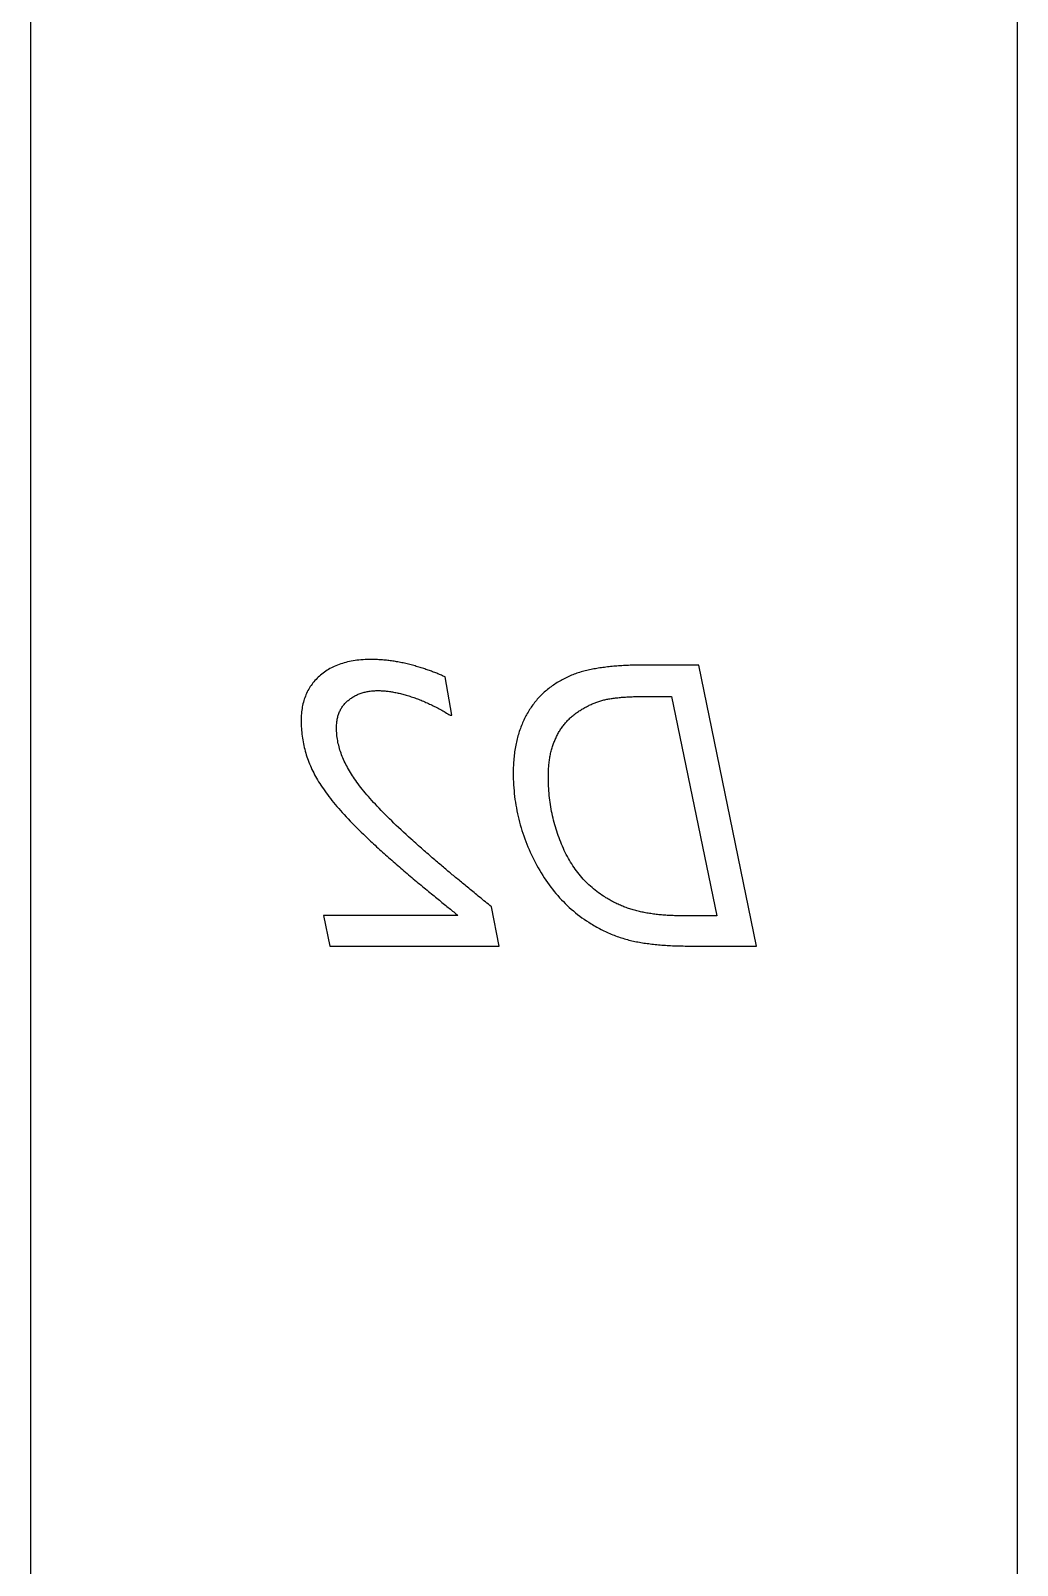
# Model space of a CAD drawing. Extents: x 0.1 to 5.6, y 0.1 to 17.2.
# Drawn here: x 2.881 to 5.622, y 8.639 to 12.904 of the extents above; entities that cross this region are included whole.
import ezdxf

# ---------------------------------------------------------------- set-up
doc = ezdxf.new("R2010")
doc.units = 0
doc.layers.add('CAPA_1', color=7, linetype='CONTINUOUS')

msp = doc.modelspace()

# ---------------------------------------------------------------- linework, layer by layer
at = {"layer": 'CAPA_1', "color": 7}
msp.add_lwpolyline([(2.8808, 17.169), (5.6224, 17.169), (5.6224, 1.6358), (2.8808, 1.6358)], close=True, dxfattribs=at)
for points in [[(3.8277, 11.1566), (3.8217, 11.1566), (3.8158, 11.1564), (3.81, 11.1562), (3.8042, 11.1559), (3.7986, 11.1554), (3.793, 11.1549), (3.7875, 11.1543), (3.7822, 11.1535), (3.7769, 11.1527), (3.7717, 11.1518), (3.7665, 11.1508), (3.7615, 11.1497), (3.7566, 11.1485), (3.7517, 11.1472), (3.747, 11.1458), (3.7423, 11.1443), (3.7377, 11.1427), (3.7332, 11.141), (3.7288, 11.1393), (3.7245, 11.1374), (3.7203, 11.1354), (3.7162, 11.1333), (3.7121, 11.1312), (3.7082, 11.1289), (3.7043, 11.1265), (3.7005, 11.1241), (3.6969, 11.1215), (3.6933, 11.1189), (3.6898, 11.1161), (3.6863, 11.1133), (3.683, 11.1104)], [(3.9379, 11.1416), (3.9342, 11.1426), (3.9305, 11.1435), (3.9268, 11.1444), (3.9231, 11.1452), (3.9195, 11.1461), (3.9158, 11.1469), (3.9122, 11.1476), (3.9086, 11.1484), (3.9049, 11.1491), (3.9013, 11.1497), (3.8977, 11.1504), (3.8941, 11.151), (3.8905, 11.1516), (3.887, 11.1521), (3.8834, 11.1526), (3.8799, 11.1531), (3.8763, 11.1536), (3.8728, 11.154), (3.8693, 11.1544), (3.8657, 11.1547), (3.8622, 11.1551), (3.8587, 11.1554), (3.8553, 11.1556), (3.8518, 11.1559), (3.8483, 11.1561), (3.8449, 11.1562), (3.8414, 11.1564), (3.838, 11.1565), (3.8345, 11.1566), (3.8311, 11.1566), (3.8277, 11.1566)], [(4.0322, 11.108), (4.0298, 11.1091), (4.0273, 11.1103), (4.0248, 11.1114), (4.0223, 11.1126), (4.0197, 11.1137), (4.0171, 11.1149), (4.0145, 11.116), (4.0118, 11.1171), (4.009, 11.1182), (4.0062, 11.1193), (4.0034, 11.1205), (4.0005, 11.1216), (3.9976, 11.1227), (3.9947, 11.1238), (3.9917, 11.1248), (3.9886, 11.1259), (3.9855, 11.127), (3.9824, 11.1281), (3.9792, 11.1292), (3.976, 11.1302), (3.9728, 11.1313), (3.9695, 11.1323), (3.9661, 11.1334), (3.9628, 11.1344), (3.9593, 11.1355), (3.9559, 11.1365), (3.9523, 11.1375), (3.9488, 11.1386), (3.9452, 11.1396), (3.9416, 11.1406), (3.9379, 11.1416)], [(4.5755, 11.1409), (4.5706, 11.1408), (4.5658, 11.1408), (4.5609, 11.1407), (4.5562, 11.1407), (4.5514, 11.1405), (4.5467, 11.1404), (4.542, 11.1402), (4.5373, 11.1401), (4.5327, 11.1398), (4.5281, 11.1396), (4.5235, 11.1393), (4.5189, 11.1391), (4.5144, 11.1387), (4.5099, 11.1384), (4.5054, 11.138), (4.501, 11.1377), (4.4966, 11.1372), (4.4922, 11.1368), (4.4879, 11.1363), (4.4835, 11.1359), (4.4792, 11.1353), (4.4749, 11.1348), (4.4707, 11.1342), (4.4665, 11.1337), (4.4623, 11.133), (4.4581, 11.1324), (4.454, 11.1317), (4.4499, 11.1311), (4.4458, 11.1303), (4.4418, 11.1296), (4.4378, 11.1288)], [(4.7099, 10.3602), (4.8975, 10.3602), (4.737, 11.1409), (4.5755, 11.1409)], [(3.683, 11.1104), (3.6798, 11.1074), (3.6767, 11.1043), (3.6736, 11.1012), (3.6707, 11.098), (3.6679, 11.0948), (3.6652, 11.0915), (3.6626, 11.0881), (3.6601, 11.0846), (3.6578, 11.0811), (3.6555, 11.0775), (3.6533, 11.0739), (3.6513, 11.0702), (3.6493, 11.0664), (3.6474, 11.0625), (3.6457, 11.0586), (3.6441, 11.0546), (3.6425, 11.0505), (3.6411, 11.0464), (3.6398, 11.0422), (3.6385, 11.0379), (3.6374, 11.0336), (3.6364, 11.0292), (3.6355, 11.0247), (3.6347, 11.0202), (3.634, 11.0156), (3.6335, 11.0109), (3.633, 11.0062), (3.6326, 11.0014), (3.6324, 10.9965), (3.6322, 10.9916), (3.6321, 10.9866)], [(4.0461, 11.0016), (4.0508, 11.0016), (4.0322, 11.108)], [(4.4378, 11.1288), (4.4337, 11.128), (4.4297, 11.1272), (4.4258, 11.1263), (4.4218, 11.1253), (4.4179, 11.1243), (4.414, 11.1232), (4.4101, 11.1221), (4.4062, 11.1209), (4.4023, 11.1196), (4.3985, 11.1183), (4.3947, 11.117), (4.3909, 11.1156), (4.3872, 11.1141), (4.3835, 11.1126), (4.3797, 11.111), (4.3761, 11.1094), (4.3724, 11.1077), (4.3687, 11.106), (4.3651, 11.1042), (4.3615, 11.1023), (4.3579, 11.1004), (4.3544, 11.0985), (4.3509, 11.0965), (4.3473, 11.0944), (4.3439, 11.0923), (4.3404, 11.0901), (4.337, 11.0879), (4.3335, 11.0856), (4.3301, 11.0832), (4.3268, 11.0808), (4.3234, 11.0784)], [(3.7633, 11.0431), (3.7654, 11.0448), (3.7675, 11.0465), (3.7697, 11.0481), (3.7719, 11.0496), (3.7742, 11.0511), (3.7765, 11.0525), (3.7788, 11.0539), (3.7812, 11.0552), (3.7836, 11.0565), (3.786, 11.0577), (3.7885, 11.0589), (3.791, 11.06), (3.7936, 11.061), (3.7962, 11.062), (3.7988, 11.0629), (3.8015, 11.0638), (3.8042, 11.0646), (3.807, 11.0654), (3.8098, 11.0661), (3.8126, 11.0667), (3.8155, 11.0673), (3.8184, 11.0678), (3.8214, 11.0683), (3.8243, 11.0687), (3.8274, 11.0691), (3.8304, 11.0694), (3.8336, 11.0697), (3.8367, 11.0699), (3.8399, 11.07), (3.8431, 11.0701), (3.8464, 11.0701)], [(3.8464, 11.0701), (3.8491, 11.0701), (3.8518, 11.07), (3.8545, 11.0699), (3.8573, 11.0698), (3.8601, 11.0696), (3.8629, 11.0694), (3.8658, 11.0692), (3.8686, 11.0689), (3.8715, 11.0686), (3.8744, 11.0682), (3.8774, 11.0678), (3.8804, 11.0674), (3.8833, 11.0669), (3.8864, 11.0664), (3.8894, 11.0659), (3.8925, 11.0653), (3.8956, 11.0647), (3.8987, 11.064), (3.9019, 11.0633), (3.905, 11.0626), (3.9082, 11.0618), (3.9114, 11.061), (3.9147, 11.0602), (3.918, 11.0593), (3.9213, 11.0584), (3.9246, 11.0574), (3.9279, 11.0564), (3.9313, 11.0554), (3.9347, 11.0543), (3.9381, 11.0532), (3.9416, 11.0521)], [(3.9416, 11.0521), (3.945, 11.0509), (3.9485, 11.0497), (3.9519, 11.0485), (3.9553, 11.0472), (3.9587, 11.0459), (3.9621, 11.0446), (3.9655, 11.0432), (3.9689, 11.0418), (3.9723, 11.0404), (3.9757, 11.039), (3.9791, 11.0375), (3.9825, 11.036), (3.9859, 11.0344), (3.9893, 11.0329), (3.9927, 11.0313), (3.996, 11.0296), (3.9994, 11.028), (4.0028, 11.0263), (4.0061, 11.0246), (4.0095, 11.0228), (4.0128, 11.021), (4.0162, 11.0192), (4.0195, 11.0174), (4.0229, 11.0155), (4.0262, 11.0136), (4.0295, 11.0117), (4.0329, 11.0098), (4.0362, 11.0078), (4.0395, 11.0057), (4.0428, 11.0037), (4.0461, 11.0016)], [(4.3234, 11.0784), (4.3202, 11.0759), (4.3171, 11.0735), (4.314, 11.0709), (4.311, 11.0684), (4.308, 11.0658), (4.3051, 11.0631), (4.3022, 11.0604), (4.2994, 11.0576), (4.2966, 11.0548), (4.2939, 11.0519), (4.2912, 11.049), (4.2886, 11.0461), (4.286, 11.0431), (4.2835, 11.04), (4.281, 11.0369), (4.2785, 11.0338), (4.2762, 11.0306), (4.2738, 11.0273), (4.2715, 11.024), (4.2693, 11.0207), (4.2671, 11.0173), (4.2649, 11.0139), (4.2628, 11.0104), (4.2608, 11.0068), (4.2588, 11.0032), (4.2568, 10.9996), (4.2549, 10.9959), (4.2531, 10.9922), (4.2513, 10.9884), (4.2495, 10.9846), (4.2478, 10.9807)], [(4.476, 11.0449), (4.4788, 11.0454), (4.4817, 11.046), (4.4845, 11.0465), (4.4875, 11.0471), (4.4905, 11.0475), (4.4935, 11.048), (4.4966, 11.0485), (4.4997, 11.0489), (4.5029, 11.0494), (4.5061, 11.0498), (4.5094, 11.0501), (4.5127, 11.0505), (4.5161, 11.0509), (4.5195, 11.0512), (4.5229, 11.0515), (4.5264, 11.0518), (4.53, 11.0521), (4.5336, 11.0523), (4.5373, 11.0525), (4.541, 11.0528), (4.5447, 11.053), (4.5485, 11.0531), (4.5523, 11.0533), (4.5562, 11.0534), (4.5602, 11.0536), (4.5641, 11.0537), (4.5682, 11.0537), (4.5723, 11.0538), (4.5764, 11.0539), (4.5806, 11.0539), (4.5848, 11.0539)], [(4.5848, 11.0539), (4.6618, 11.0539), (4.7878, 10.4442), (4.6912, 10.4442)], [(3.7306, 10.9656), (3.7306, 10.9689), (3.7308, 10.9721), (3.7309, 10.9753), (3.7312, 10.9784), (3.7315, 10.9815), (3.7318, 10.9845), (3.7323, 10.9875), (3.7328, 10.9904), (3.7334, 10.9933), (3.734, 10.9961), (3.7347, 10.9988), (3.7355, 11.0016), (3.7364, 11.0042), (3.7373, 11.0068), (3.7383, 11.0094), (3.7393, 11.0119), (3.7404, 11.0143), (3.7416, 11.0167), (3.7429, 11.0191), (3.7442, 11.0213), (3.7456, 11.0236), (3.7471, 11.0258), (3.7486, 11.0279), (3.7502, 11.03), (3.7519, 11.032), (3.7536, 11.034), (3.7554, 11.0359), (3.7573, 11.0378), (3.7592, 11.0396), (3.7612, 11.0414), (3.7633, 11.0431)], [(4.3383, 10.9346), (4.3396, 10.9374), (4.3408, 10.9402), (4.3421, 10.9429), (4.3435, 10.9456), (4.3449, 10.9483), (4.3463, 10.9509), (4.3478, 10.9535), (4.3493, 10.9561), (4.3508, 10.9587), (4.3524, 10.9612), (4.354, 10.9637), (4.3557, 10.9661), (4.3574, 10.9686), (4.3592, 10.971), (4.361, 10.9733), (4.3628, 10.9757), (4.3647, 10.978), (4.3666, 10.9802), (4.3686, 10.9825), (4.3706, 10.9847), (4.3726, 10.9869), (4.3747, 10.989), (4.3768, 10.9912), (4.379, 10.9933), (4.3812, 10.9953), (4.3834, 10.9973), (4.3857, 10.9993), (4.388, 11.0013), (4.3904, 11.0032), (4.3928, 11.0051), (4.3953, 11.007)], [(4.3953, 11.007), (4.3977, 11.0088), (4.4002, 11.0104), (4.4026, 11.0121), (4.4051, 11.0137), (4.4076, 11.0153), (4.4101, 11.0169), (4.4126, 11.0184), (4.4151, 11.0199), (4.4177, 11.0214), (4.4202, 11.0228), (4.4227, 11.0242), (4.4253, 11.0255), (4.4279, 11.0268), (4.4305, 11.0281), (4.4331, 11.0294), (4.4357, 11.0306), (4.4383, 11.0318), (4.4409, 11.033), (4.4435, 11.0341), (4.4462, 11.0352), (4.4489, 11.0362), (4.4515, 11.0372), (4.4542, 11.0382), (4.4569, 11.0392), (4.4596, 11.0401), (4.4623, 11.041), (4.465, 11.0418), (4.4678, 11.0426), (4.4705, 11.0434), (4.4733, 11.0442), (4.476, 11.0449)], [(3.6321, 10.9866), (3.6322, 10.9812), (3.6323, 10.9757), (3.6325, 10.9703), (3.6329, 10.965), (3.6333, 10.9596), (3.6338, 10.9543), (3.6343, 10.9489), (3.635, 10.9436), (3.6358, 10.9383), (3.6366, 10.9331), (3.6375, 10.9278), (3.6386, 10.9226), (3.6397, 10.9174), (3.6409, 10.9122), (3.6422, 10.907), (3.6436, 10.9019), (3.6451, 10.8967), (3.6466, 10.8916), (3.6483, 10.8865), (3.65, 10.8814), (3.6518, 10.8764), (3.6538, 10.8713), (3.6558, 10.8663), (3.6579, 10.8613), (3.6601, 10.8563), (3.6623, 10.8513), (3.6647, 10.8464), (3.6672, 10.8415), (3.6697, 10.8365), (3.6724, 10.8317), (3.6751, 10.8268)], [(3.7778, 10.8292), (3.7748, 10.8337), (3.7719, 10.8382), (3.7691, 10.8427), (3.7664, 10.8473), (3.7638, 10.8517), (3.7613, 10.8562), (3.7589, 10.8607), (3.7566, 10.8652), (3.7544, 10.8696), (3.7522, 10.8741), (3.7502, 10.8785), (3.7483, 10.883), (3.7465, 10.8874), (3.7448, 10.8918), (3.7432, 10.8962), (3.7417, 10.9006), (3.7402, 10.905), (3.7389, 10.9094), (3.7377, 10.9138), (3.7366, 10.9181), (3.7355, 10.9225), (3.7346, 10.9268), (3.7338, 10.9312), (3.733, 10.9355), (3.7324, 10.9398), (3.7318, 10.9441), (3.7314, 10.9484), (3.7311, 10.9527), (3.7308, 10.957), (3.7307, 10.9613), (3.7306, 10.9656)], [(4.2478, 10.9807), (4.2461, 10.9769), (4.2445, 10.9729), (4.243, 10.969), (4.2415, 10.965), (4.24, 10.9609), (4.2386, 10.9569), (4.2373, 10.9527), (4.236, 10.9486), (4.2348, 10.9444), (4.2336, 10.9401), (4.2325, 10.9358), (4.2315, 10.9315), (4.2305, 10.9271), (4.2295, 10.9227), (4.2286, 10.9182), (4.2278, 10.9137), (4.227, 10.9092), (4.2262, 10.9046), (4.2256, 10.9), (4.2249, 10.8953), (4.2244, 10.8906), (4.2239, 10.8859), (4.2234, 10.8811), (4.223, 10.8763), (4.2226, 10.8714), (4.2223, 10.8665), (4.2221, 10.8616), (4.2219, 10.8566), (4.2218, 10.8515), (4.2217, 10.8465), (4.2217, 10.8413)], [(4.3192, 10.8319), (4.3192, 10.8357), (4.3193, 10.8395), (4.3194, 10.8433), (4.3195, 10.847), (4.3197, 10.8507), (4.3199, 10.8544), (4.3202, 10.858), (4.3205, 10.8616), (4.3208, 10.8652), (4.3212, 10.8687), (4.3216, 10.8722), (4.3221, 10.8756), (4.3226, 10.8791), (4.3231, 10.8825), (4.3237, 10.8858), (4.3243, 10.8891), (4.325, 10.8924), (4.3256, 10.8956), (4.3264, 10.8988), (4.3272, 10.902), (4.328, 10.9052), (4.3288, 10.9083), (4.3297, 10.9113), (4.3307, 10.9144), (4.3316, 10.9174), (4.3327, 10.9203), (4.3337, 10.9233), (4.3348, 10.9262), (4.3359, 10.929), (4.3371, 10.9318), (4.3383, 10.9346)], [(4.2217, 10.8413), (4.2216, 10.8409)], [(4.2216, 10.8409), (4.2217, 10.8327), (4.2219, 10.8244), (4.2222, 10.8163), (4.2226, 10.8081), (4.2232, 10.8), (4.2238, 10.7919), (4.2246, 10.7838), (4.2255, 10.7758), (4.2265, 10.7678), (4.2277, 10.7598), (4.2289, 10.7518), (4.2303, 10.7439), (4.2318, 10.736), (4.2335, 10.7281), (4.2352, 10.7203), (4.2371, 10.7125), (4.2391, 10.7047), (4.2412, 10.6969), (4.2434, 10.6892), (4.2457, 10.6815), (4.2482, 10.6739), (4.2508, 10.6662), (4.2535, 10.6586), (4.2563, 10.651), (4.2593, 10.6435), (4.2624, 10.636), (4.2656, 10.6285), (4.2689, 10.621), (4.2723, 10.6136), (4.2759, 10.6061), (4.2795, 10.5988)], [(3.6751, 10.8268), (3.6779, 10.8219), (3.6809, 10.817), (3.684, 10.8121), (3.6872, 10.8071), (3.6906, 10.802), (3.6941, 10.7969), (3.6978, 10.7917), (3.7015, 10.7865), (3.7054, 10.7812), (3.7095, 10.7759), (3.7137, 10.7705), (3.718, 10.765), (3.7224, 10.7596), (3.727, 10.754), (3.7317, 10.7484), (3.7366, 10.7428), (3.7416, 10.7371), (3.7467, 10.7313), (3.7519, 10.7255), (3.7573, 10.7196), (3.7628, 10.7137), (3.7685, 10.7077), (3.7743, 10.7017), (3.7802, 10.6957), (3.7862, 10.6895), (3.7924, 10.6833), (3.7988, 10.6771), (3.8052, 10.6708), (3.8118, 10.6645), (3.8185, 10.6581), (3.8254, 10.6516)], [(3.9383, 10.6573), (3.931, 10.6639), (3.9239, 10.6704), (3.9169, 10.6768), (3.9101, 10.6832), (3.9033, 10.6895), (3.8968, 10.6957), (3.8903, 10.7018), (3.884, 10.7079), (3.8779, 10.7139), (3.8718, 10.7199), (3.866, 10.7257), (3.8602, 10.7316), (3.8546, 10.7373), (3.8492, 10.743), (3.8438, 10.7486), (3.8387, 10.7541), (3.8336, 10.7596), (3.8287, 10.765), (3.824, 10.7704), (3.8193, 10.7756), (3.8149, 10.7808), (3.8105, 10.786), (3.8063, 10.791), (3.8023, 10.7961), (3.7983, 10.801), (3.7946, 10.8059), (3.7909, 10.8107), (3.7874, 10.8154), (3.7841, 10.8201), (3.7808, 10.8247), (3.7778, 10.8292)], [(4.3192, 10.8308), (4.3192, 10.8319)], [(4.3584, 10.6374), (4.3559, 10.6433), (4.3535, 10.6492), (4.3512, 10.6551), (4.3489, 10.6611), (4.3468, 10.6671), (4.3447, 10.6731), (4.3427, 10.6792), (4.3408, 10.6852), (4.3389, 10.6913), (4.3372, 10.6974), (4.3355, 10.7035), (4.3339, 10.7097), (4.3324, 10.7159), (4.331, 10.7221), (4.3296, 10.7283), (4.3284, 10.7345), (4.3272, 10.7408), (4.3261, 10.7471), (4.3251, 10.7534), (4.3241, 10.7597), (4.3233, 10.7661), (4.3225, 10.7724), (4.3218, 10.7788), (4.3212, 10.7853), (4.3207, 10.7917), (4.3202, 10.7982), (4.3198, 10.8047), (4.3196, 10.8112), (4.3193, 10.8177), (4.3192, 10.8243), (4.3192, 10.8308)], [(3.8254, 10.6516), (3.8295, 10.6478), (3.8337, 10.644), (3.8378, 10.6402), (3.8419, 10.6364), (3.8461, 10.6326), (3.8503, 10.6288), (3.8545, 10.6251), (3.8586, 10.6213), (3.8628, 10.6175), (3.867, 10.6138), (3.8712, 10.61), (3.8755, 10.6063), (3.8797, 10.6025), (3.8839, 10.5988), (3.8881, 10.5951), (3.8924, 10.5914), (3.8966, 10.5876), (3.9009, 10.5839), (3.9052, 10.5802), (3.9095, 10.5765), (3.9137, 10.5728), (3.918, 10.5692), (3.9223, 10.5655), (3.9266, 10.5618), (3.931, 10.5581), (3.9353, 10.5545), (3.9396, 10.5508), (3.9439, 10.5472), (3.9483, 10.5435), (3.9526, 10.5399), (3.957, 10.5363)], [(4.0494, 10.5609), (4.0464, 10.5634), (4.0434, 10.5659), (4.0403, 10.5685), (4.0372, 10.5711), (4.034, 10.5737), (4.0308, 10.5764), (4.0276, 10.5792), (4.0243, 10.5819), (4.021, 10.5848), (4.0177, 10.5876), (4.0143, 10.5905), (4.0108, 10.5935), (4.0074, 10.5965), (4.0039, 10.5995), (4.0003, 10.6025), (3.9967, 10.6057), (3.9931, 10.6088), (3.9895, 10.612), (3.9858, 10.6152), (3.982, 10.6185), (3.9782, 10.6218), (3.9744, 10.6252), (3.9706, 10.6286), (3.9667, 10.6321), (3.9627, 10.6355), (3.9588, 10.6391), (3.9548, 10.6426), (3.9507, 10.6463), (3.9466, 10.6499), (3.9425, 10.6536), (3.9383, 10.6573)], [(4.4728, 10.4986), (4.4679, 10.5017), (4.4632, 10.505), (4.4585, 10.5083), (4.454, 10.5118), (4.4494, 10.5153), (4.445, 10.5189), (4.4406, 10.5226), (4.4364, 10.5263), (4.4321, 10.5302), (4.428, 10.5342), (4.4239, 10.5382), (4.42, 10.5423), (4.416, 10.5465), (4.4122, 10.5508), (4.4084, 10.5552), (4.4048, 10.5597), (4.4011, 10.5643), (4.3976, 10.5689), (4.3941, 10.5737), (4.3907, 10.5785), (4.3874, 10.5834), (4.3842, 10.5884), (4.381, 10.5935), (4.3779, 10.5987), (4.3749, 10.6039), (4.372, 10.6093), (4.3691, 10.6147), (4.3663, 10.6203), (4.3636, 10.6259), (4.361, 10.6316), (4.3584, 10.6374)], [(4.2795, 10.5988), (4.2833, 10.5915), (4.2872, 10.5843), (4.2911, 10.5772), (4.2952, 10.5702), (4.2993, 10.5633), (4.3035, 10.5565), (4.3078, 10.5498), (4.3122, 10.5433), (4.3167, 10.5368), (4.3213, 10.5305), (4.326, 10.5243), (4.3307, 10.5181), (4.3355, 10.5121), (4.3405, 10.5062), (4.3455, 10.5004), (4.3506, 10.4947), (4.3558, 10.4891), (4.3611, 10.4836), (4.3664, 10.4782), (4.3719, 10.473), (4.3774, 10.4678), (4.3831, 10.4628), (4.3888, 10.4578), (4.3946, 10.453), (4.4005, 10.4482), (4.4065, 10.4436), (4.4126, 10.4391), (4.4187, 10.4347), (4.425, 10.4304), (4.4313, 10.4262), (4.4378, 10.4221)], [(3.957, 10.5363), (3.9613, 10.5327), (3.9656, 10.5292), (3.9698, 10.5257), (3.974, 10.5223), (3.9781, 10.5189), (3.9822, 10.5155), (3.9862, 10.5122), (3.9901, 10.509), (3.9941, 10.5057), (3.9979, 10.5026), (4.0018, 10.4994), (4.0056, 10.4963), (4.0093, 10.4933), (4.013, 10.4903), (4.0166, 10.4873), (4.0202, 10.4844), (4.0237, 10.4815), (4.0272, 10.4786), (4.0306, 10.4758), (4.034, 10.4731), (4.0374, 10.4704), (4.0407, 10.4677), (4.0439, 10.4651), (4.0471, 10.4625), (4.0502, 10.4599), (4.0533, 10.4574), (4.0564, 10.455), (4.0594, 10.4526), (4.0623, 10.4502), (4.0652, 10.4478), (4.0681, 10.4456)], [(4.161, 10.4693), (4.1567, 10.4728), (4.1526, 10.4762), (4.1484, 10.4796), (4.1443, 10.483), (4.1403, 10.4863), (4.1362, 10.4896), (4.1323, 10.4929), (4.1283, 10.4961), (4.1245, 10.4993), (4.1206, 10.5025), (4.1168, 10.5056), (4.113, 10.5087), (4.1093, 10.5117), (4.1056, 10.5148), (4.102, 10.5178), (4.0984, 10.5207), (4.0948, 10.5236), (4.0913, 10.5265), (4.0878, 10.5294), (4.0844, 10.5322), (4.081, 10.535), (4.0777, 10.5377), (4.0744, 10.5404), (4.0711, 10.5431), (4.0679, 10.5458), (4.0647, 10.5484), (4.0616, 10.551), (4.0585, 10.5535), (4.0554, 10.556), (4.0524, 10.5585), (4.0494, 10.5609)], [(4.5722, 10.4562), (4.5688, 10.457), (4.5654, 10.4578), (4.562, 10.4587), (4.5587, 10.4596), (4.5553, 10.4606), (4.552, 10.4616), (4.5487, 10.4626), (4.5454, 10.4636), (4.5421, 10.4647), (4.5388, 10.4659), (4.5355, 10.4671), (4.5322, 10.4683), (4.529, 10.4695), (4.5258, 10.4708), (4.5226, 10.4721), (4.5193, 10.4735), (4.5162, 10.4749), (4.513, 10.4764), (4.5098, 10.4778), (4.5066, 10.4794), (4.5035, 10.4809), (4.5004, 10.4825), (4.4972, 10.4841), (4.4941, 10.4858), (4.491, 10.4875), (4.488, 10.4893), (4.4849, 10.4911), (4.4818, 10.4929), (4.4788, 10.4947), (4.4758, 10.4966), (4.4728, 10.4986)], [(3.7119, 10.3596), (4.1829, 10.3596), (4.161, 10.4693)], [(4.6912, 10.4442), (4.6869, 10.4442), (4.6826, 10.4443), (4.6784, 10.4443), (4.6742, 10.4444), (4.67, 10.4445), (4.6659, 10.4447), (4.6618, 10.4448), (4.6577, 10.445), (4.6537, 10.4452), (4.6496, 10.4455), (4.6457, 10.4457), (4.6417, 10.446), (4.6378, 10.4463), (4.6339, 10.4467), (4.63, 10.447), (4.6262, 10.4474), (4.6223, 10.4478), (4.6186, 10.4483), (4.6148, 10.4487), (4.6111, 10.4492), (4.6074, 10.4497), (4.6037, 10.4503), (4.6001, 10.4508), (4.5965, 10.4514), (4.593, 10.452), (4.5894, 10.4527), (4.5859, 10.4533), (4.5824, 10.454), (4.579, 10.4547), (4.5756, 10.4555), (4.5722, 10.4562)], [(4.0681, 10.4456), (3.6947, 10.4456), (3.7119, 10.3596)], [(4.4378, 10.4221), (4.4417, 10.4197), (4.4457, 10.4174), (4.4497, 10.4151), (4.4537, 10.4129), (4.4577, 10.4108), (4.4617, 10.4086), (4.4657, 10.4066), (4.4697, 10.4045), (4.4738, 10.4026), (4.4778, 10.4007), (4.4818, 10.3988), (4.4859, 10.397), (4.4899, 10.3952), (4.494, 10.3935), (4.498, 10.3918), (4.5021, 10.3902), (4.5062, 10.3887), (4.5103, 10.3872), (4.5143, 10.3857), (4.5184, 10.3843), (4.5225, 10.383), (4.5266, 10.3817), (4.5307, 10.3804), (4.5348, 10.3792), (4.539, 10.3781), (4.5431, 10.377), (4.5472, 10.3759), (4.5513, 10.3749), (4.5555, 10.374), (4.5596, 10.3731), (4.5638, 10.3723)], [(4.5638, 10.3723), (4.568, 10.3715), (4.5722, 10.3708), (4.5764, 10.37), (4.5807, 10.3694), (4.585, 10.3687), (4.5894, 10.3681), (4.5938, 10.3674), (4.5982, 10.3669), (4.6026, 10.3663), (4.6071, 10.3658), (4.6117, 10.3652), (4.6162, 10.3648), (4.6208, 10.3643), (4.6255, 10.3639), (4.6302, 10.3634), (4.6349, 10.3631), (4.6396, 10.3627), (4.6444, 10.3624), (4.6492, 10.362), (4.6541, 10.3618), (4.659, 10.3615), (4.6639, 10.3613), (4.6689, 10.361), (4.6739, 10.3609), (4.6789, 10.3607), (4.684, 10.3606), (4.6891, 10.3604), (4.6942, 10.3604), (4.6994, 10.3603), (4.7046, 10.3603), (4.7099, 10.3602)]]:
    msp.add_lwpolyline(points, dxfattribs=at)

doc.saveas('drawing.dxf')
